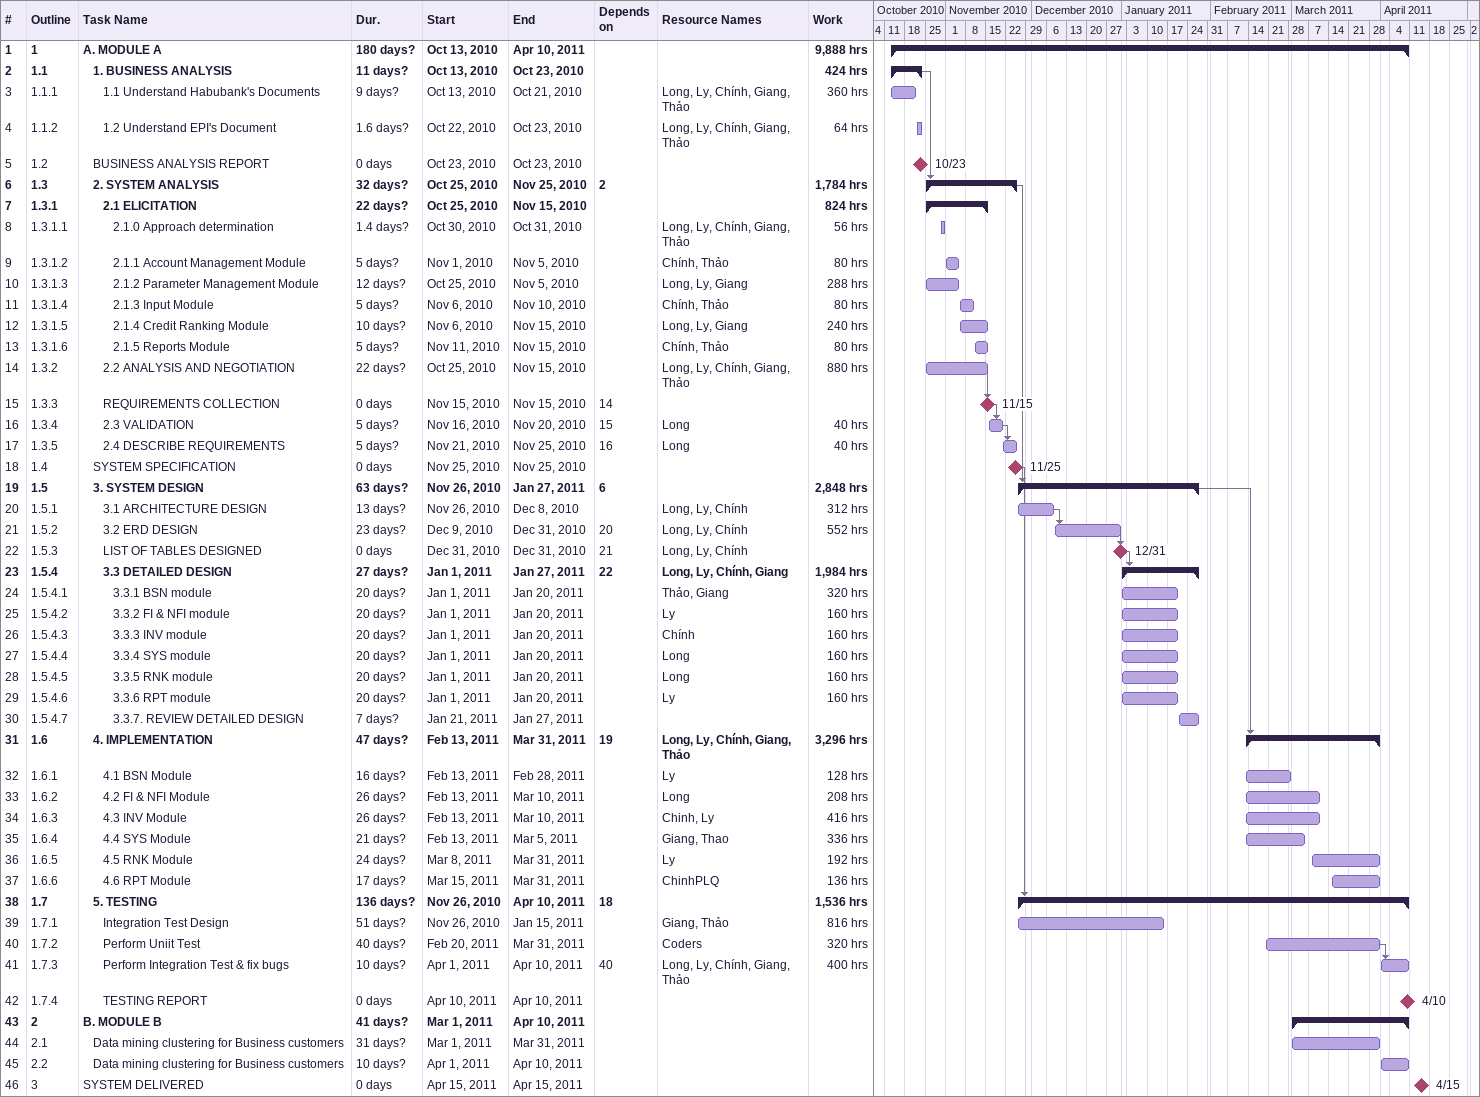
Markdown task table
| ID | WBS | Task | Duration | Start | Finish | Predecessors | Resources | Work (h) |
|---|---|---|---|---|---|---|---|---|
| 1 | 1 | **A. MODULE A** | 180d? | 2010-10-13 | 2011-04-10 |  |  | 9888 |
| 2 | 1.1 | **1. BUSINESS ANALYSIS** | 11d? | 2010-10-13 | 2010-10-23 |  |  | 424 |
| 3 | 1.1.1 | 1.1 Understand Habubank's Documents | 9d? | 2010-10-13 | 2010-10-21 |  | Long, Ly, Chính, Giang, Thảo | 360 |
| 4 | 1.1.2 | 1.2 Understand EPI's Document | 1.6d? | 2010-10-22 | 2010-10-23 |  | Long, Ly, Chính, Giang, Thảo | 64 |
| 5 | 1.2 | BUSINESS ANALYSIS REPORT | 0d | 2010-10-23 | 2010-10-23 |  |  |  |
| 6 | 1.3 | **2. SYSTEM ANALYSIS** | 32d? | 2010-10-25 | 2010-11-25 | 2 |  | 1784 |
| 7 | 1.3.1 | **2.1 ELICITATION** | 22d? | 2010-10-25 | 2010-11-15 |  |  | 824 |
| 8 | 1.3.1.1 | 2.1.0 Approach determination | 1.4d? | 2010-10-30 | 2010-10-31 |  | Long, Ly, Chính, Giang, Thảo | 56 |
| 9 | 1.3.1.2 | 2.1.1 Account Management Module | 5d? | 2010-11-01 | 2010-11-05 |  | Chính, Thảo | 80 |
| 10 | 1.3.1.3 | 2.1.2 Parameter Management Module | 12d? | 2010-10-25 | 2010-11-05 |  | Long, Ly, Giang | 288 |
| 11 | 1.3.1.4 | 2.1.3 Input Module | 5d? | 2010-11-06 | 2010-11-10 |  | Chính, Thảo | 80 |
| 12 | 1.3.1.5 | 2.1.4 Credit Ranking Module | 10d? | 2010-11-06 | 2010-11-15 |  | Long, Ly, Giang | 240 |
| 13 | 1.3.1.6 | 2.1.5 Reports Module | 5d? | 2010-11-11 | 2010-11-15 |  | Chính, Thảo | 80 |
| 14 | 1.3.2 | 2.2 ANALYSIS AND NEGOTIATION | 22d? | 2010-10-25 | 2010-11-15 |  | Long, Ly, Chính, Giang, Thảo | 880 |
| 15 | 1.3.3 | REQUIREMENTS COLLECTION | 0d | 2010-11-15 | 2010-11-15 | 14 |  |  |
| 16 | 1.3.4 | 2.3 VALIDATION | 5d? | 2010-11-16 | 2010-11-20 | 15 | Long | 40 |
| 17 | 1.3.5 | 2.4 DESCRIBE REQUIREMENTS | 5d? | 2010-11-21 | 2010-11-25 | 16 | Long | 40 |
| 18 | 1.4 | SYSTEM SPECIFICATION | 0d | 2010-11-25 | 2010-11-25 |  |  |  |
| 19 | 1.5 | **3. SYSTEM DESIGN** | 63d? | 2010-11-26 | 2011-01-27 | 6 |  | 2848 |
| 20 | 1.5.1 | 3.1 ARCHITECTURE DESIGN | 13d? | 2010-11-26 | 2010-12-08 |  | Long, Ly, Chính | 312 |
| 21 | 1.5.2 | 3.2 ERD DESIGN | 23d? | 2010-12-09 | 2010-12-31 | 20 | Long, Ly, Chính | 552 |
| 22 | 1.5.3 | LIST OF TABLES DESIGNED | 0d | 2010-12-31 | 2010-12-31 | 21 | Long, Ly, Chính |  |
| 23 | 1.5.4 | **3.3 DETAILED DESIGN** | 27d? | 2011-01-01 | 2011-01-27 | 22 | Long, Ly, Chính, Giang | 1984 |
| 24 | 1.5.4.1 | 3.3.1 BSN module | 20d? | 2011-01-01 | 2011-01-20 |  | Thảo, Giang | 320 |
| 25 | 1.5.4.2 | 3.3.2 FI & NFI module | 20d? | 2011-01-01 | 2011-01-20 |  | Ly | 160 |
| 26 | 1.5.4.3 | 3.3.3 INV module | 20d? | 2011-01-01 | 2011-01-20 |  | Chính | 160 |
| 27 | 1.5.4.4 | 3.3.4 SYS module | 20d? | 2011-01-01 | 2011-01-20 |  | Long | 160 |
| 28 | 1.5.4.5 | 3.3.5 RNK module | 20d? | 2011-01-01 | 2011-01-20 |  | Long | 160 |
| 29 | 1.5.4.6 | 3.3.6 RPT module | 20d? | 2011-01-01 | 2011-01-20 |  | Ly | 160 |
| 30 | 1.5.4.7 | 3.3.7. REVIEW DETAILED DESIGN | 7d? | 2011-01-21 | 2011-01-27 |  |  |  |
| 31 | 1.6 | **4. IMPLEMENTATION** | 47d? | 2011-02-13 | 2011-03-31 | 19 | Long, Ly, Chính, Giang, Thảo | 3296 |
| 32 | 1.6.1 | 4.1 BSN Module | 16d? | 2011-02-13 | 2011-02-28 |  | Ly | 128 |
| 33 | 1.6.2 | 4.2 FI & NFI Module | 26d? | 2011-02-13 | 2011-03-10 |  | Long | 208 |
| 34 | 1.6.3 | 4.3 INV Module | 26d? | 2011-02-13 | 2011-03-10 |  | Chinh, Ly | 416 |
| 35 | 1.6.4 | 4.4 SYS Module | 21d? | 2011-02-13 | 2011-03-05 |  | Giang, Thao | 336 |
| 36 | 1.6.5 | 4.5 RNK Module | 24d? | 2011-03-08 | 2011-03-31 |  | Ly | 192 |
| 37 | 1.6.6 | 4.6 RPT Module | 17d? | 2011-03-15 | 2011-03-31 |  | ChinhPLQ | 136 |
| 38 | 1.7 | **5. TESTING** | 136d? | 2010-11-26 | 2011-04-10 | 18 |  | 1536 |
| 39 | 1.7.1 | Integration Test Design | 51d? | 2010-11-26 | 2011-01-15 |  | Giang, Thảo | 816 |
| 40 | 1.7.2 | Perform Uniit Test | 40d? | 2011-02-20 | 2011-03-31 |  | Coders | 320 |
| 41 | 1.7.3 | Perform Integration Test & fix bugs | 10d? | 2011-04-01 | 2011-04-10 | 40 | Long, Ly, Chính, Giang, Thảo | 400 |
| 42 | 1.7.4 | TESTING REPORT | 0d | 2011-04-10 | 2011-04-10 |  |  |  |
| 43 | 2 | **B. MODULE B** | 41d? | 2011-03-01 | 2011-04-10 |  |  |  |
| 44 | 2.1 | Data mining clustering for Business customers | 31d? | 2011-03-01 | 2011-03-31 |  |  |  |
| 45 | 2.2 | Data mining clustering for Business customers | 10d? | 2011-04-01 | 2011-04-10 |  |  |  |
| 46 | 3 | SYSTEM DELIVERED | 0d | 2011-04-15 | 2011-04-15 |  |  |  |
